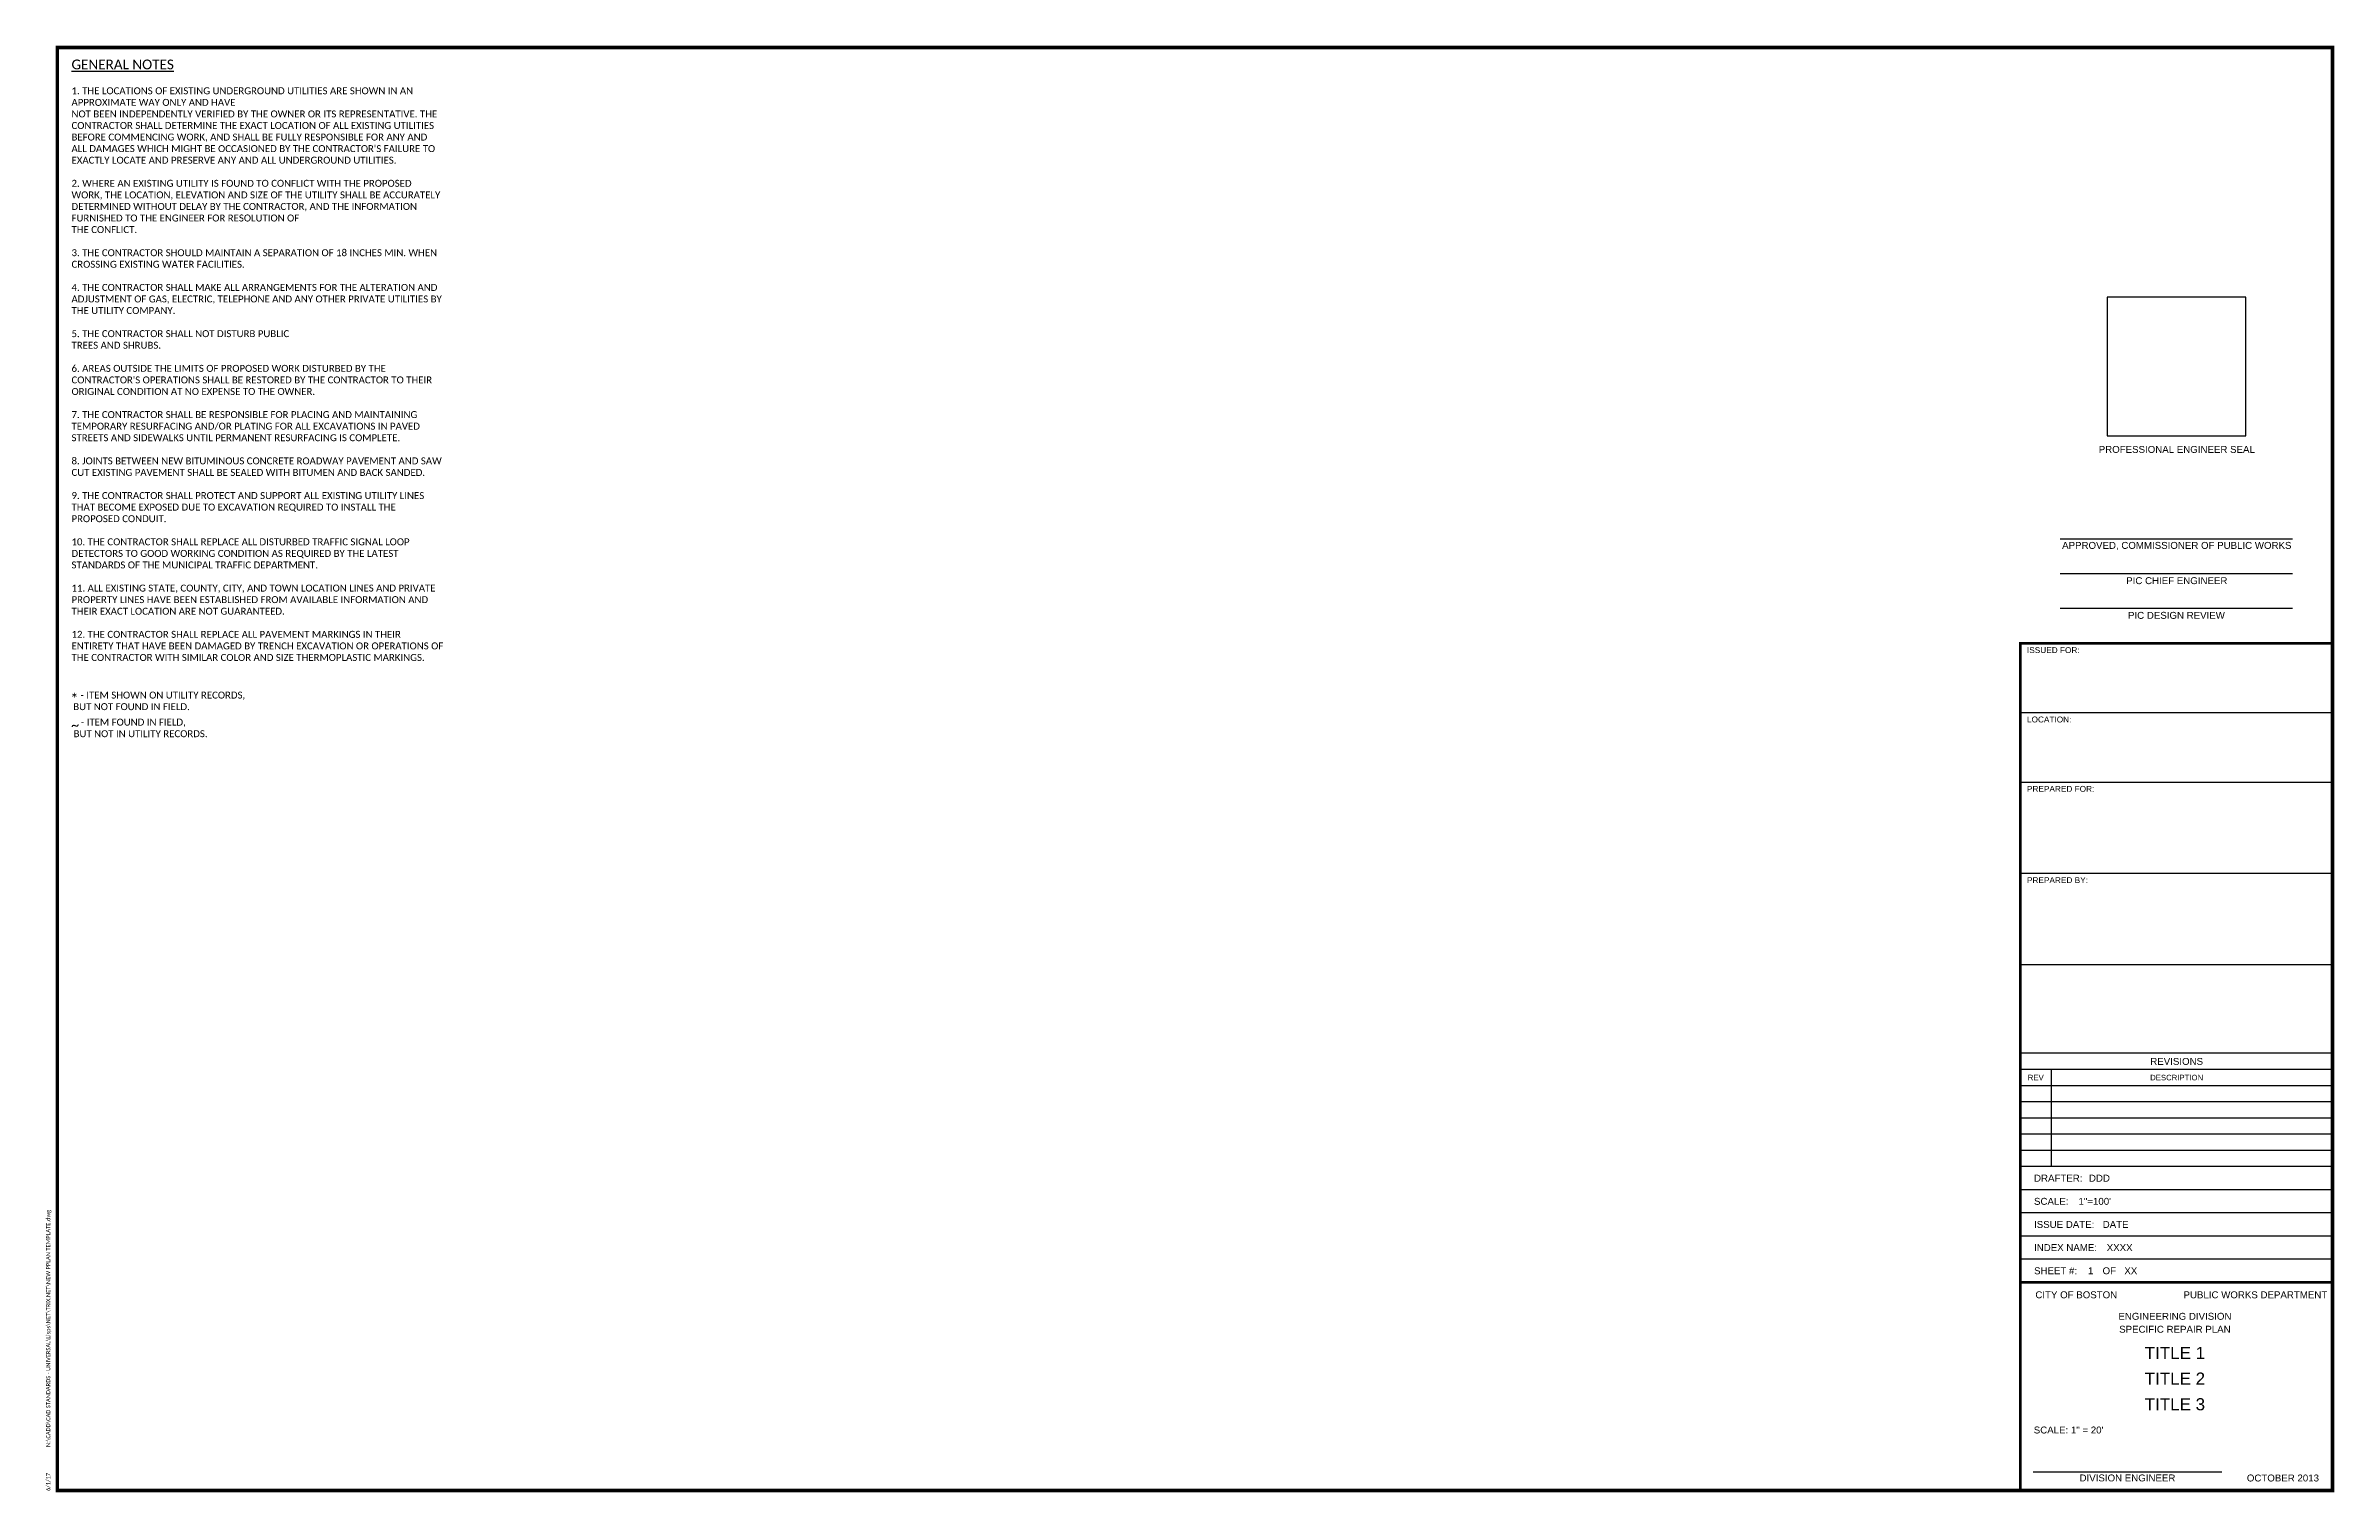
# Paper-space layout 'PIC' of a CAD drawing. Extents: x 0.2 to 33.2, y 0.3 to 21.2.
import ezdxf
from ezdxf.enums import TextEntityAlignment as Align

# ---------------------------------------------------------------- set-up
doc = ezdxf.new("R2010")
doc.units = 0
doc.header["$MEASUREMENT"] = 0
doc.layers.add('G-BORDER', color=7, linetype='Continuous')
doc.styles.add('BORDER', font='calibri.ttf')
doc.styles.add('PROPOSED', font='calibri.ttf')
doc.styles.add('TITLE TEXT', font='arial.ttf')
doc.styles.add('TITLE-TEXT', font='arial.ttf')

# ---------------------------------------------------------------- blocks, each defined once
blk = doc.blocks.new('PLOT STAMP')
at = {"layer": 'G-BORDER', "char_height": 0.06, "rotation": 90, "style": 'BORDER'}
for s, insert, attachment_point in [('{\\fCalibri Light|b0|i0|c0|p34;N:\\\\CADD\\\\CAD STANDARDS - UNIVERSAL\\\\Lisps\\\\NET\\\\TRIX.NET\\\\NEW PPLAN TEMPLATE.dwg}', (-0.124, 0.627), 4), ('6/1/17', (-0.162, -0.008), 1)]:
    blk.add_mtext(s, dxfattribs=dict(at, insert=insert, attachment_point=attachment_point))
blk = doc.blocks.new('PIC PPLAN_22X34')
for p, q in [((28.876, 13.718), (32.224, 13.718)), ((28.876, 13.218), (32.224, 13.218)), ((28.876, 12.718), (32.224, 12.718)), ((28.3, 10.212), (32.8, 10.212)), ((28.3, 8.896), (32.8, 8.896)), ((28.3, 7.58), (32.8, 7.58)), ((32.8, 6.302), (28.3, 6.302)), ((32.8, 6.068), (28.3, 6.068)), ((28.743, 6.068), (28.743, 4.669)), ((32.8, 5.835), (28.3, 5.835)), ((32.8, 5.602), (28.3, 5.602)), ((32.8, 5.369), (28.3, 5.369)), ((32.8, 5.135), (28.3, 5.135)), ((32.8, 4.902), (28.3, 4.902)), ((32.8, 4.669), (28.3, 4.669)), ((32.8, 4.335), (28.3, 4.335)), ((32.8, 4.001), (28.3, 4.001)), ((32.8, 3.668), (28.3, 3.668)), ((32.8, 3.334), (28.3, 3.334)), ((28.484, 0.268), (31.205, 0.268))]:
    blk.add_line(p, q)
at = {"linetype": 'Continuous', "const_width": 0.05}
blk.add_lwpolyline([(32.8, 20.8), (0, 20.8), (0, 0), (32.8, 0), (32.8, 20.8)], close=True, dxfattribs=at)
blk.add_lwpolyline([(29.55, 15.201), (31.55, 15.201), (31.55, 17.201), (29.55, 17.201)], close=True)
at = {"const_width": 0.0417}
blk.add_lwpolyline([(32.8, 12.212), (28.3, 12.212), (28.3, 3)], dxfattribs=at)
blk.add_lwpolyline([(28.3, 11.212), (32.8, 11.212)])
blk.add_lwpolyline([(28.3, 0), (32.8, 0), (32.8, 3), (28.3, 3)], close=True, dxfattribs=at)
blk.add_blockref('PLOT STAMP', (0, 0))
at = {"style": 'TITLE TEXT'}
for s, height, p in [('ISSUED FOR:', 0.08515, (28.395, 12.071)), ('LOCATION:', 0.0851, (28.395, 11.071)), ('PREPARED FOR:', 0.08515, (28.395, 10.071)), ('PREPARED BY:', 0.08515, (28.395, 8.755))]:
    blk.add_text(s, height=height, dxfattribs=at).set_placement(p)
for s, height, p in [('REV', 0.08, (28.522, 5.952)), ('DESCRIPTION', 0.08, (30.553, 5.952)), ('REVISIONS', 0.1, (30.553, 6.185))]:
    blk.add_text(s, height=height, dxfattribs=at).set_placement(p, align=Align.MIDDLE_CENTER)
for s, p in [('DRAFTER:', (28.497, 4.502)), ('SCALE:', (28.497, 4.168)), ('ISSUE DATE:', (28.497, 3.835)), ('INDEX NAME: ', (28.497, 3.501)), ('SHEET #:', (28.497, 3.167)), ('OF', (29.485, 3.167))]:
    blk.add_text(s, height=0.1, dxfattribs=at).set_placement(p, align=Align.MIDDLE_LEFT)
at = {"char_height": 0.1, "style": 'TITLE-TEXT'}
for s, width, insert, attachment_point in [('PROFESSIONAL ENGINEER SEAL', 3.6935, (30.555, 15.006), 5), ('APPROVED, COMMISSIONER OF PUBLIC WORKS', 3.6935, (30.555, 13.614), 5), ('PIC CHIEF ENGINEER', 3.6935, (30.555, 13.114), 5), ('PIC DESIGN REVIEW', 3.6935, (30.55, 12.614), 5), ('CITY OF BOSTON', 1.8013, (29.106, 2.82), 5), ('PUBLIC WORKS DEPARTMENT', 2.49354, (31.688, 2.82), 5), ('ENGINEERING DIVISION', 2.49354, (30.528, 2.51), 5), ('SCALE: 1" = 20\'', 1.8013, (28.493, 0.871), 4), ('DIVISION ENGINEER', 2.89005, (29.844, 0.18), 5)]:
    blk.add_mtext_dynamic_manual_height_columns(s, width=width, gutter_width=1, heights=[0], dxfattribs=dict(at, insert=insert, attachment_point=attachment_point))
at = {"style": 'TITLE TEXT'}
for tag, height, p in [('ISSUED_FOR', 0.2, (30.55, 11.712)), ('STREET-NAME', 0.14, (30.55, 10.907)), ('CITY-STATE', 0.14, (30.55, 10.712)), ('COUNTY', 0.14, (30.55, 10.517)), ('TITLE_1', 0.194, (30.55, 7.33)), ('TITLE_2', 0.194, (30.55, 6.941)), ('TITLE_3', 0.194, (30.55, 6.551)), ('REV-1', 0.08, (28.522, 5.719)), ('DATE-1', 0.08, (32.468, 5.719)), ('REV-2', 0.08, (28.522, 5.485)), ('REV-3', 0.08, (28.522, 5.252)), ('DATE-2', 0.08, (32.468, 5.485)), ('DATE-3', 0.08, (32.468, 5.252)), ('REV-4', 0.08, (28.522, 5.019)), ('DATE-4', 0.08, (32.468, 5.019)), ('REV-5', 0.08, (28.522, 4.786)), ('DATE-5', 0.08, (32.468, 4.786)), ('1', 0.1, (29.314, 3.167))]:
    blk.add_attdef(tag, text='', height=height, dxfattribs=at).set_placement(p, align=Align.MIDDLE)
for tag, height, p in [('REV-1-DESC', 0.08, (28.818, 5.719)), ('REV-2-DESC', 0.08, (28.818, 5.485)), ('REV-3-DESC', 0.08, (28.818, 5.252)), ('REV-4-DESC', 0.08, (28.818, 5.019)), ('REV-5-DESC', 0.08, (28.818, 4.786)), ('DRAFTER', 0.1, (29.289, 4.502)), ('SCALE', 0.1, (29.138, 4.168)), ('ISSUE_DATE', 0.1, (29.487, 3.835)), ('INDEX_NAME', 0.1, (29.545, 3.501)), ('TOTAL-SHEETS', 0.1, (29.799, 3.167))]:
    blk.add_attdef(tag, text='', height=height, dxfattribs=at).set_placement(p, align=Align.MIDDLE_LEFT)
for tag, height, p in [('COB_TYPE', 0.1, (30.528, 2.324)), ('COB_TITLE_LINE_1', 0.175, (30.528, 1.983)), ('COB_TITLE_LINE_2', 0.175, (30.528, 1.613)), ('COB_TITLE_LINE_3', 0.175, (30.528, 1.243)), ('MONTH_YEAR', 0.1, (32.085, 0.18))]:
    blk.add_attdef(tag, text='', height=height, dxfattribs=at).set_placement(p, align=Align.MIDDLE_CENTER)

psp = doc.layouts.new('PIC')

# ---------------------------------------------------------------- block references
at = {"layer": 'G-BORDER'}
psp.add_blockref('PIC PPLAN_22X34', (0.334, 0.333), dxfattribs=at).add_auto_attribs({'DRAFTER': 'DDD', 'SCALE': '1"=100\'', 'ISSUE_DATE': 'DATE', 'INDEX_NAME': 'XXXX', '1': '1', 'TOTAL-SHEETS': 'XX', 'COB_TITLE_LINE_2': 'TITLE 2', 'COB_TITLE_LINE_3': 'TITLE 3', 'MONTH_YEAR': 'OCTOBER 2013', 'COB_TYPE': 'SPECIFIC REPAIR PLAN', 'COB_TITLE_LINE_1': 'TITLE 1'})

# ---------------------------------------------------------------- texts
at = {"layer": 'G-BORDER', "linetype": 'Continuous', "char_height": 0.1, "width": 5.35337, "attachment_point": 1, "style": 'PROPOSED'}
for s, insert in [("{\\H1.4x;\\L\\C7;GENERAL NOTES\\H0.71429x;\\P\\l\\P1. THE LOCATIONS OF EXISTING UNDERGROUND UTILITIES ARE SHOWN IN AN APPROXIMATE WAY ONLY AND HAVE\\PNOT BEEN INDEPENDENTLY VERIFIED BY THE OWNER OR ITS REPRESENTATIVE. THE CONTRACTOR SHALL DETERMINE THE EXACT LOCATION OF ALL EXISTING UTILITIES BEFORE COMMENCING WORK, AND SHALL BE FULLY RESPONSIBLE FOR ANY AND ALL DAMAGES WHICH MIGHT BE OCCASIONED BY THE CONTRACTOR'S FAILURE TO EXACTLY LOCATE AND PRESERVE ANY AND ALL UNDERGROUND UTILITIES.\\P\\P2. WHERE AN EXISTING UTILITY IS FOUND TO CONFLICT WITH THE PROPOSED WORK, THE LOCATION, ELEVATION AND SIZE OF THE UTILITY SHALL BE ACCURATELY DETERMINED WITHOUT DELAY BY THE CONTRACTOR, AND THE INFORMATION FURNISHED TO THE ENGINEER FOR RESOLUTION OF\\PTHE CONFLICT.\\P\\P3. THE CONTRACTOR SHOULD MAINTAIN A SEPARATION OF 18 INCHES MIN. WHEN CROSSING EXISTING WATER FACILITIES.\\P\\P4. THE CONTRACTOR SHALL MAKE ALL ARRANGEMENTS FOR THE ALTERATION AND ADJUSTMENT OF GAS, ELECTRIC, TELEPHONE AND ANY OTHER PRIVATE UTILITIES BY THE UTILITY COMPANY.\\P\\P5. THE CONTRACTOR SHALL NOT DISTURB PUBLIC\\PTREES AND SHRUBS.\\P\\P6. AREAS OUTSIDE THE LIMITS OF PROPOSED WORK DISTURBED BY THE CONTRACTOR'S OPERATIONS SHALL BE RESTORED BY THE CONTRACTOR TO THEIR ORIGINAL CONDITION AT NO EXPENSE TO THE OWNER.\\P\\P7. THE CONTRACTOR SHALL BE RESPONSIBLE FOR PLACING AND MAINTAINING TEMPORARY RESURFACING AND/OR PLATING FOR ALL EXCAVATIONS IN PAVED STREETS AND SIDEWALKS UNTIL PERMANENT RESURFACING IS COMPLETE.\\P\\P8. JOINTS BETWEEN NEW BITUMINOUS CONCRETE ROADWAY PAVEMENT AND SAW CUT EXISTING PAVEMENT SHALL BE SEALED WITH BITUMEN AND BACK SANDED.\\P\\P9. THE CONTRACTOR SHALL PROTECT AND SUPPORT ALL EXISTING UTILITY LINES THAT BECOME EXPOSED DUE TO EXCAVATION REQUIRED TO INSTALL THE PROPOSED CONDUIT.\\P\\P10. THE CONTRACTOR SHALL REPLACE ALL DISTURBED TRAFFIC SIGNAL LOOP DETECTORS TO GOOD WORKING CONDITION AS REQUIRED BY THE LATEST STANDARDS OF THE MUNICIPAL TRAFFIC DEPARTMENT.\\P\\P11. ALL EXISTING STATE, COUNTY, CITY, AND TOWN LOCATION LINES AND PRIVATE PROPERTY LINES HAVE BEEN ESTABLISHED FROM AVAILABLE INFORMATION AND THEIR EXACT LOCATION ARE NOT GUARANTEED.\\P\\P12. THE CONTRACTOR SHALL REPLACE ALL PAVEMENT MARKINGS IN THEIR ENTIRETY THAT HAVE BEEN DAMAGED BY TRENCH EXCAVATION OR OPERATIONS OF THE CONTRACTOR WITH SIMILAR COLOR AND SIZE THERMOPLASTIC MARKINGS.}", (0.538, 20.959)), ('{\\C1;\\P\\H1.5x;   *}', (0.362, 11.984)), ('{\\C1;\\P   - ITEM SHOWN ON UTILITY RECORDS,\\PBUT NOT FOUND IN FIELD.}', (0.563, 12.015)), ('{\\C1;\\P\\H1.5x;   ~}', (0.374, 11.608)), ('{\\C1;\\P   - ITEM FOUND IN FIELD,\\PBUT NOT IN UTILITY RECORDS.}', (0.568, 11.625))]:
    psp.add_mtext(s, dxfattribs=dict(at, insert=insert))

# ---------------------------------------------------------------- viewports
at = {"layer": 'G-BORDER'}
psp.add_viewport(center=(16.734, 10.733), size=(32.8, 20.8), view_center_point=(770818.40857, 2958354.11534), view_height=2747.1034258, dxfattribs=at)

doc.saveas('drawing.dxf')
